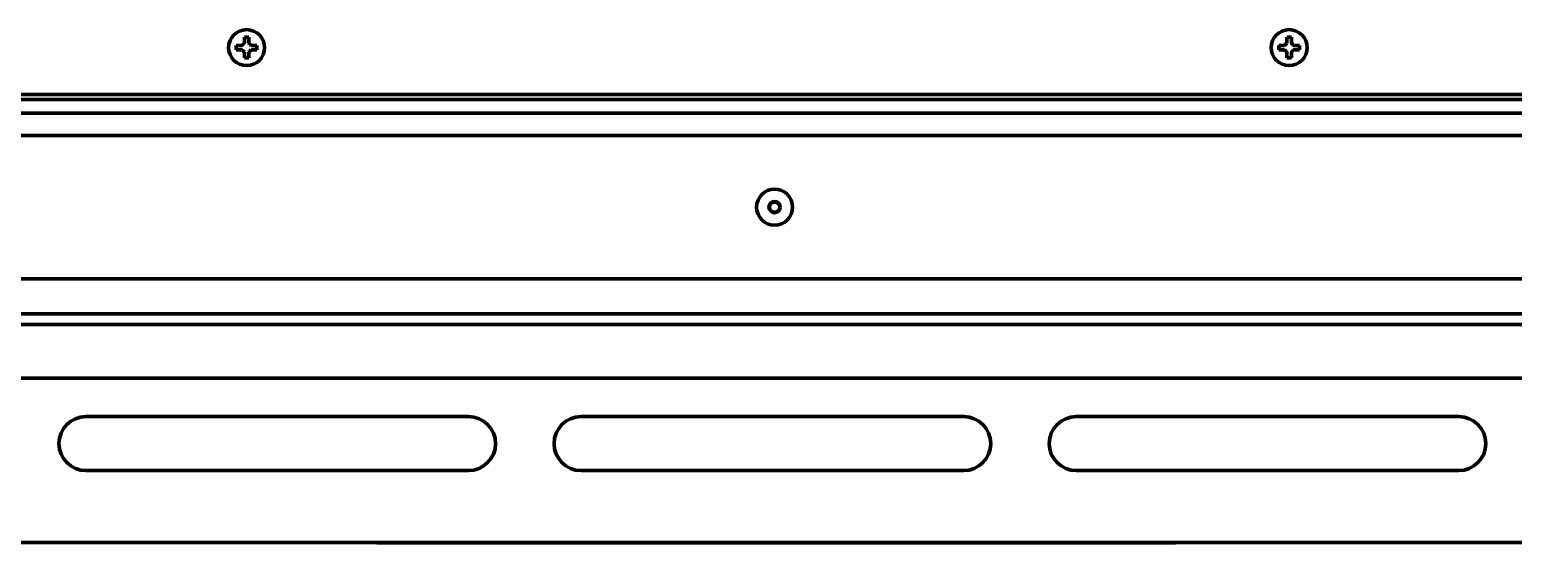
# Model space of a CAD drawing. Header units: inches. Extents: x 904 to 7172, y 213 to 5528.
# Drawn here: x 3079.1 to 3408.7, y 291.6 to 405.8 of the extents above; entities that cross this region are included whole.
import ezdxf

# ---------------------------------------------------------------- set-up
doc = ezdxf.new("R2010")
doc.units = ezdxf.units.IN

msp = doc.modelspace()

# ---------------------------------------------------------------- linework, layer by layer
at = {"linetype": 'Continuous', "lineweight": 70}
for p, q in [((3125.02, 401.77), (3125.02, 402.27)), ((3129.62, 402.27), (3129.62, 401.77)), ((3356.62, 401.77), (3356.62, 402.27)), ((3361.22, 402.27), (3361.22, 401.77)), ((3125.02, 401.27), (3125.02, 401.77)), ((3129.62, 401.77), (3129.62, 401.27)), ((3356.62, 401.27), (3356.62, 401.77)), ((3361.22, 401.77), (3361.22, 401.27)), ((2855.13, 391.34), (3687.62, 391.34)), ((3568.87, 390.21), (2917.37, 390.21)), ((2917.37, 387.24), (3568.87, 387.24)), ((3628.86, 382.26), (2860.38, 382.26)), ((2873.83, 350.38), (3628.86, 350.38)), ((3511.52, 342.62), (2976.73, 342.62)), ((3509, 340.27), (2979.23, 340.27)), ((3617.12, 328.27), (2877.82, 328.27)), ((3176.62, 319.77), (3091.62, 319.77)), ((3286.62, 319.77), (3201.62, 319.77)), ((3396.62, 319.77), (3311.62, 319.77)), ((3091.62, 307.77), (3176.62, 307.77)), ((3201.62, 307.77), (3286.62, 307.77)), ((3311.62, 307.77), (3396.62, 307.77)), ((2854.13, 291.77), (3687.12, 291.77)), ((3156.38, 291.77), (3156.38, 291.59)), ((3178.98, 291.77), (3178.98, 291.59)), ((3207.03, 291.59), (3207.03, 291.77)), ((3210.12, 291.77), (3210.12, 291.59)), ((3226.96, 291.59), (3226.96, 291.77)), ((3238.2, 291.59), (3238.2, 291.77)), ((3241.26, 291.77), (3241.26, 291.59)), ((3244.12, 291.77), (3244.12, 291.77)), ((3258.38, 291.77), (3258.38, 291.59)), ((3265.57, 291.59), (3265.57, 291.77)), ((3271.22, 291.59), (3271.22, 291.77)), ((3272.6, 291.77), (3272.6, 291.59)), ((3300.67, 291.59), (3300.67, 291.77)), ((3300.67, 291.59), (3300.67, 291.77)), ((3302.96, 291.77), (3302.96, 291.59)), ((3311.82, 291.59), (3311.82, 291.77)), ((3333.57, 291.59), (3333.57, 291.77))]:
    msp.add_line(p, q, dxfattribs=at)
for centre, radius in [((3127.32, 401.77), 4), ((3358.92, 401.77), 4), ((3244.62, 366.32), 4), ((3244.62, 366.32), 1.25), ((3244.62, 366.32), 1.15)]:
    msp.add_circle(centre, radius, dxfattribs=at)
for centre, start, end in [((3091.62, 313.77), 90, 270), ((3176.62, 313.77), 270, 90), ((3201.62, 313.77), 90, 270), ((3286.62, 313.77), 270, 90), ((3311.62, 313.77), 90, 270), ((3396.62, 313.77), 270, 90)]:
    msp.add_arc(centre, 6, start, end, dxfattribs=at)
for points in [[(3125.02, 402.27), (3125.22, 402.27), (3125.43, 402.27), (3125.76, 402.27), (3125.87, 402.27), (3126.09, 402.27), (3126.2, 402.27), (3126.32, 402.27)], [(3127.82, 404.07), (3127.82, 403.87), (3127.82, 403.66), (3127.82, 403.33), (3127.82, 403.22), (3127.82, 403), (3127.82, 402.88), (3127.82, 402.77)], [(3356.62, 402.27), (3356.82, 402.27), (3357.03, 402.27), (3357.36, 402.27), (3357.47, 402.27), (3357.69, 402.27), (3357.8, 402.27), (3357.92, 402.27)], [(3359.42, 404.07), (3359.42, 403.87), (3359.42, 403.66), (3359.42, 403.33), (3359.42, 403.22), (3359.42, 403), (3359.42, 402.88), (3359.42, 402.77)], [(3126.82, 399.47), (3126.82, 399.67), (3126.82, 399.88), (3126.82, 400.21), (3126.82, 400.32), (3126.82, 400.54), (3126.82, 400.65), (3126.82, 400.77)], [(3129.62, 401.27), (3129.42, 401.27), (3129.21, 401.27), (3128.88, 401.27), (3128.77, 401.27), (3128.55, 401.27), (3128.43, 401.27), (3128.32, 401.27)], [(3358.42, 399.47), (3358.42, 399.67), (3358.42, 399.88), (3358.42, 400.21), (3358.42, 400.32), (3358.42, 400.54), (3358.42, 400.65), (3358.42, 400.77)], [(3361.22, 401.27), (3361.02, 401.27), (3360.81, 401.27), (3360.48, 401.27), (3360.37, 401.27), (3360.15, 401.27), (3360.03, 401.27), (3359.92, 401.27)]]:
    msp.add_open_spline(points, degree=3, knots=[0, 0, 0, 0, 0.5, 0.5, 0.75, 0.75, 1, 1, 1, 1], dxfattribs=at)
for points in [[(3126.32, 402.27), (3126.34, 402.29), (3126.39, 402.34), (3126.46, 402.41), (3126.53, 402.48), (3126.6, 402.55), (3126.68, 402.62), (3126.75, 402.7), (3126.79, 402.74), (3126.82, 402.77)], [(3126.82, 402.77), (3126.82, 402.82), (3126.82, 402.93), (3126.82, 403.09), (3126.82, 403.25), (3126.82, 403.41), (3126.82, 403.56), (3126.82, 403.71), (3126.82, 403.88), (3126.82, 404), (3126.82, 404.07)], [(3126.82, 404.07), (3126.99, 404.07), (3127.32, 404.07), (3127.65, 404.07), (3127.82, 404.07)], [(3127.82, 402.77), (3127.84, 402.74), (3127.9, 402.69), (3127.97, 402.62), (3128.04, 402.55), (3128.11, 402.48), (3128.18, 402.41), (3128.25, 402.34), (3128.3, 402.29), (3128.32, 402.27)], [(3128.32, 402.27), (3128.37, 402.27), (3128.48, 402.27), (3128.64, 402.27), (3128.8, 402.27), (3128.96, 402.27), (3129.11, 402.27), (3129.27, 402.27), (3129.43, 402.27), (3129.55, 402.27), (3129.62, 402.27)], [(3357.92, 402.27), (3357.94, 402.29), (3357.99, 402.34), (3358.06, 402.41), (3358.13, 402.48), (3358.2, 402.55), (3358.28, 402.62), (3358.35, 402.7), (3358.39, 402.74), (3358.42, 402.77)], [(3358.42, 402.77), (3358.42, 402.82), (3358.42, 402.93), (3358.42, 403.09), (3358.42, 403.25), (3358.42, 403.41), (3358.42, 403.56), (3358.42, 403.71), (3358.42, 403.88), (3358.42, 404), (3358.42, 404.07)], [(3358.42, 404.07), (3358.59, 404.07), (3358.92, 404.07), (3359.25, 404.07), (3359.42, 404.07)], [(3359.42, 402.77), (3359.44, 402.74), (3359.5, 402.69), (3359.57, 402.62), (3359.64, 402.55), (3359.71, 402.48), (3359.78, 402.41), (3359.85, 402.34), (3359.9, 402.29), (3359.92, 402.27)], [(3359.92, 402.27), (3359.97, 402.27), (3360.08, 402.27), (3360.24, 402.27), (3360.4, 402.27), (3360.56, 402.27), (3360.71, 402.27), (3360.87, 402.27), (3361.03, 402.27), (3361.15, 402.27), (3361.22, 402.27)], [(3126.32, 401.27), (3126.26, 401.27), (3126.16, 401.27), (3125.99, 401.27), (3125.84, 401.27), (3125.68, 401.27), (3125.53, 401.27), (3125.37, 401.27), (3125.21, 401.27), (3125.08, 401.27), (3125.02, 401.27)], [(3126.82, 400.77), (3126.79, 400.79), (3126.74, 400.85), (3126.67, 400.92), (3126.6, 400.99), (3126.53, 401.06), (3126.46, 401.13), (3126.39, 401.2), (3126.34, 401.24), (3126.32, 401.27)], [(3127.82, 399.47), (3127.65, 399.47), (3127.32, 399.47), (3126.99, 399.47), (3126.82, 399.47)], [(3128.32, 401.27), (3128.29, 401.24), (3128.25, 401.2), (3128.18, 401.13), (3128.1, 401.05), (3128.03, 400.98), (3127.96, 400.91), (3127.89, 400.84), (3127.84, 400.79), (3127.82, 400.77)], [(3127.82, 400.77), (3127.82, 400.71), (3127.82, 400.61), (3127.82, 400.44), (3127.82, 400.29), (3127.82, 400.13), (3127.82, 399.98), (3127.82, 399.82), (3127.82, 399.66), (3127.82, 399.53), (3127.82, 399.47)], [(3357.92, 401.27), (3357.86, 401.27), (3357.76, 401.27), (3357.59, 401.27), (3357.44, 401.27), (3357.28, 401.27), (3357.13, 401.27), (3356.97, 401.27), (3356.81, 401.27), (3356.68, 401.27), (3356.62, 401.27)], [(3358.42, 400.77), (3358.39, 400.79), (3358.34, 400.85), (3358.27, 400.92), (3358.2, 400.99), (3358.13, 401.06), (3358.06, 401.13), (3357.99, 401.2), (3357.94, 401.24), (3357.92, 401.27)], [(3359.42, 399.47), (3359.25, 399.47), (3358.92, 399.47), (3358.59, 399.47), (3358.42, 399.47)], [(3359.92, 401.27), (3359.89, 401.24), (3359.85, 401.2), (3359.78, 401.13), (3359.7, 401.05), (3359.63, 400.98), (3359.56, 400.91), (3359.49, 400.84), (3359.44, 400.79), (3359.42, 400.77)], [(3359.42, 400.77), (3359.42, 400.71), (3359.42, 400.61), (3359.42, 400.44), (3359.42, 400.29), (3359.42, 400.13), (3359.42, 399.98), (3359.42, 399.82), (3359.42, 399.66), (3359.42, 399.53), (3359.42, 399.47)]]:
    msp.add_open_spline(points, degree=3, dxfattribs=at)
for points, weights, knots in [([(3253.53, 291.67), (3252.85, 291.67), (3252.18, 291.67), (3249.9, 291.67), (3248.31, 291.67), (3245.11, 291.67), (3243.52, 291.67), (3241.25, 291.67), (3240.58, 291.67), (3239.74, 291.67), (3239.58, 291.67), (3239.14, 291.67), (3238.87, 291.67), (3238.28, 291.67), (3237.96, 291.67), (3237.33, 291.67), (3237.01, 291.67), (3231.09, 291.67), (3225.51, 291.67), (3214.63, 291.67), (3209.35, 291.67), (3199.25, 291.67), (3194.46, 291.67), (3185.52, 291.67), (3181.41, 291.67), (3176.01, 291.67), (3174.6, 291.67), (3171.96, 291.67), (3170.73, 291.67), (3168.41, 291.67), (3167.33, 291.67), (3165.28, 291.67), (3164.32, 291.67), (3162.69, 291.67), (3162.01, 291.67), (3160.78, 291.67), (3160.23, 291.67), (3159.24, 291.67), (3158.8, 291.67), (3158.03, 291.67), (3157.69, 291.67), (3157.41, 291.67), (3157.04, 291.67), (3156.77, 291.67), (3156.6, 291.67), (3156.45, 291.67), (3156.38, 291.67), (3156.38, 291.67)], [0.500003680185, 0.499951833995, 0.499951833995, 0.500003125685, 0.500003125685, 0.500003134164, 0.500003134164, 0.499950342043, 0.499950342043, 0.500002780016, 0.500002780016, 0.500003632658, 0.500003632658, 0.5000036294, 0.5000036294, 0.500003631943, 0.500003631943, 0.499712041405, 0.499712041405, 0.499626581432, 0.499626581432, 0.499570764247, 0.499570764247, 0.499147291053, 0.499147291053, 0.499856082342, 0.499856082342, 0.499741523013, 0.499741523013, 0.499697398225, 0.499697398225, 0.499615378368, 0.499615378368, 0.499717367768, 0.499717367768, 0.499509800036, 0.499509800036, 0.49943320441, 0.49943320441, 0.499316886864, 0.499316886864, 0.500003680185, 0.498576185915, 0.498576185915, 0.500003680185, 0.498645347868, 0.498430278908, 0.499358473305], [0, 0, 0, 0, 0.018147, 0.018147, 0.060892, 0.060892, 0.103657, 0.103657, 0.121641, 0.121641, 0.126, 0.126, 0.133355, 0.133355, 0.141828, 0.141828, 0.150371, 0.150371, 0.300323, 0.300323, 0.44408, 0.44408, 0.577495, 0.577495, 0.696662, 0.696662, 0.739674, 0.739674, 0.778763, 0.778763, 0.815189, 0.815189, 0.850226, 0.850226, 0.877121, 0.877121, 0.901693, 0.901693, 0.924742, 0.924742, 0.947117, 0.947117, 0.947117, 0.97606, 0.97606, 0.97606, 1, 1, 1, 1]), ([(3333.57, 291.67), (3333.57, 291.67), (3333.5, 291.67), (3333.36, 291.67), (3333.19, 291.67), (3332.91, 291.67), (3332.52, 291.67), (3332.12, 291.67), (3331.62, 291.67), (3331.03, 291.67), (3330.38, 291.67), (3329.66, 291.67), (3328.57, 291.67), (3328.26, 291.67), (3327.52, 291.67), (3327.08, 291.67), (3326.19, 291.67), (3325.74, 291.67), (3324.89, 291.67), (3324.51, 291.67), (3320.88, 291.67), (3317.36, 291.67), (3313.6, 291.67), (3309.14, 291.67), (3304.54, 291.67), (3294.48, 291.67), (3289.05, 291.67), (3277.56, 291.67), (3271.53, 291.67), (3264.52, 291.67), (3263.58, 291.67), (3261.68, 291.67), (3260.72, 291.67), (3258.76, 291.67), (3257.76, 291.67), (3255.68, 291.67), (3254.61, 291.67), (3253.53, 291.67)], [0.499268360025, 0.498411839257, 0.498656945977, 0.500003680185, 0.498435704494, 0.498435704494, 0.500003680185, 0.49863329398, 0.49863329398, 0.500003680185, 0.499218488989, 0.499218488989, 0.499765925558, 0.499765925558, 0.499959205342, 0.499959205342, 0.499958724923, 0.499958724923, 0.499847369961, 0.499847369961, 0.497767671046, 0.497767671046, 0.500003680185, 0.499194279285, 0.499194279285, 0.499354848193, 0.499354848193, 0.4996055757, 0.4996055757, 0.499994627424, 0.499994627424, 0.499995368253, 0.499995368253, 0.499996135884, 0.499996135884, 0.499998773272, 0.499998773272, 0.500003680185], [0, 0, 0, 0, 0.027705, 0.027705, 0.027705, 0.061961, 0.061961, 0.061961, 0.098344, 0.098344, 0.098344, 0.138364, 0.138364, 0.15319, 0.15319, 0.172935, 0.172935, 0.193085, 0.193085, 0.209412, 0.209412, 0.342207, 0.342207, 0.342207, 0.500261, 0.500261, 0.678937, 0.678937, 0.87301, 0.87301, 0.903138, 0.903138, 0.9337, 0.9337, 0.96566, 0.96566, 1, 1, 1, 1])]:
    msp.add_rational_spline(points, weights, degree=3, knots=knots, dxfattribs=at)

doc.saveas('drawing.dxf')
